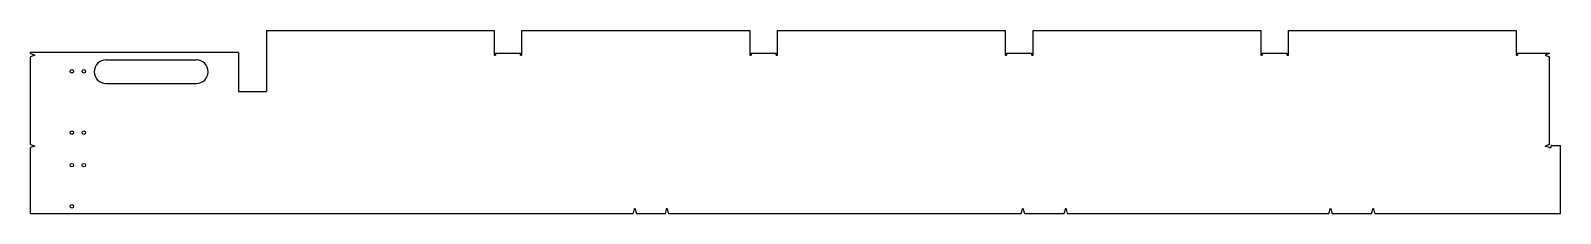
# Model space of a CAD drawing. Extents: x -4185 to -1325, y 2154 to 2496.
import ezdxf

# ---------------------------------------------------------------- set-up
doc = ezdxf.new("R2010")
doc.units = 0
doc.layers.get('0').update_dxf_attribs({"linetype": 'CONTINUOUS'})

msp = doc.modelspace()

# ---------------------------------------------------------------- linework, layer by layer
for p, q in [((-3744.2, 2496), (-3318.4, 2496)), ((-3744.2, 2496), (-3744.2, 2382)), ((-3318.4, 2496), (-3318.4, 2450)), ((-3266.4, 2496), (-2840.6, 2496)), ((-3266.4, 2450), (-3266.4, 2496)), ((-2840.6, 2496), (-2840.6, 2450)), ((-2788.6, 2496), (-2362.8, 2496)), ((-2788.6, 2450), (-2788.6, 2496)), ((-2362.8, 2496), (-2362.8, 2450)), ((-2310.8, 2450), (-2310.8, 2496)), ((-2310.8, 2496), (-1885, 2496)), ((-1885, 2496), (-1885, 2450)), ((-1833, 2496), (-1407.2, 2496)), ((-1833, 2450), (-1833, 2496)), ((-1407.2, 2496), (-1407.2, 2450)), ((-3796.2, 2455), (-4185.2, 2455)), ((-4185.2, 2453), (-4185.2, 2455)), ((-4185.2, 2453), (-4177.2, 2450)), ((-4177.2, 2450), (-4185.2, 2447)), ((-4185.2, 2282.9), (-4185.2, 2447)), ((-4044.2, 2441), (-3875.2, 2441)), ((-3796.2, 2455), (-3796.2, 2382)), ((-3318.4, 2450), (-3315.9, 2450)), ((-3315.9, 2454), (-3268.9, 2454)), ((-3315.9, 2454), (-3315.9, 2450)), ((-3268.9, 2450), (-3268.9, 2454)), ((-3268.9, 2450), (-3266.4, 2450)), ((-2840.6, 2450), (-2838.1, 2450)), ((-2838.1, 2454), (-2791.1, 2454)), ((-2838.1, 2454), (-2838.1, 2450)), ((-2791.1, 2450), (-2791.1, 2454)), ((-2791.1, 2450), (-2788.6, 2450)), ((-2362.8, 2450), (-2360.3, 2450)), ((-2360.3, 2454), (-2313.3, 2454)), ((-2360.3, 2454), (-2360.3, 2450)), ((-2313.3, 2450), (-2313.3, 2454)), ((-2313.3, 2450), (-2310.8, 2450)), ((-1885, 2450), (-1882.5, 2450)), ((-1882.5, 2454), (-1835.5, 2454)), ((-1882.5, 2454), (-1882.5, 2450)), ((-1835.5, 2450), (-1835.5, 2454)), ((-1835.5, 2450), (-1833, 2450)), ((-1407.2, 2450), (-1404.7, 2450)), ((-1404.7, 2454), (-1345.1, 2454)), ((-1404.7, 2454), (-1404.7, 2450)), ((-1345.1, 2453), (-1353.1, 2450)), ((-1353.1, 2450), (-1345.1, 2447)), ((-1345.1, 2453), (-1345.1, 2454)), ((-1345.1, 2283), (-1345.1, 2447)), ((-4044.2, 2397), (-3875.2, 2397)), ((-3796.2, 2382), (-3744.2, 2382)), ((-4185.2, 2282.9), (-4177.2, 2280)), ((-4177.2, 2280), (-4185.2, 2277)), ((-4185.2, 2154), (-4185.2, 2277)), ((-1345.1, 2283), (-1353.1, 2280)), ((-1345.1, 2277), (-1353.1, 2280)), ((-1345.1, 2277), (-1342.1, 2277)), ((-1342.1, 2277), (-1342.1, 2280)), ((-1341.1, 2281), (-1324.7, 2281)), ((-1324.7, 2154), (-1324.7, 2281)), ((-4185.2, 2154), (-3058.2, 2154)), ((-3058.2, 2154), (-3055.2, 2164)), ((-3055.2, 2164), (-3052.2, 2154)), ((-3052.2, 2154), (-2998.2, 2154)), ((-2998.2, 2154), (-2995.2, 2164)), ((-2995.2, 2164), (-2992.2, 2154)), ((-2992.2, 2154), (-2332.7, 2154)), ((-2332.7, 2154), (-2329.7, 2164)), ((-2329.7, 2164), (-2326.7, 2154)), ((-2326.7, 2154), (-2252.7, 2154)), ((-2252.7, 2154), (-2249.7, 2164)), ((-2249.7, 2164), (-2246.7, 2154)), ((-2246.7, 2154), (-1757.7, 2154)), ((-1757.7, 2154), (-1754.7, 2164)), ((-1754.7, 2164), (-1751.7, 2154)), ((-1751.7, 2154), (-1677.7, 2154)), ((-1677.7, 2154), (-1674.7, 2164)), ((-1674.7, 2164), (-1671.7, 2154)), ((-1671.7, 2154), (-1324.7, 2154))]:
    msp.add_line(p, q)
for centre in [(-4108.1, 2419.7), (-4085.6, 2419.7), (-4108.1, 2305), (-4085.6, 2305), (-4108.1, 2244.3), (-4085.6, 2244.3), (-4108.1, 2167.3)]:
    msp.add_circle(centre, 3.25)
for centre, radius, start, end in [((-4044.2, 2419), 22, 90, 270), ((-3875.2, 2419), 22, 270, 90), ((-1341.1, 2280), 1, 90, 180)]:
    msp.add_arc(centre, radius, start, end)

doc.saveas('drawing.dxf')
